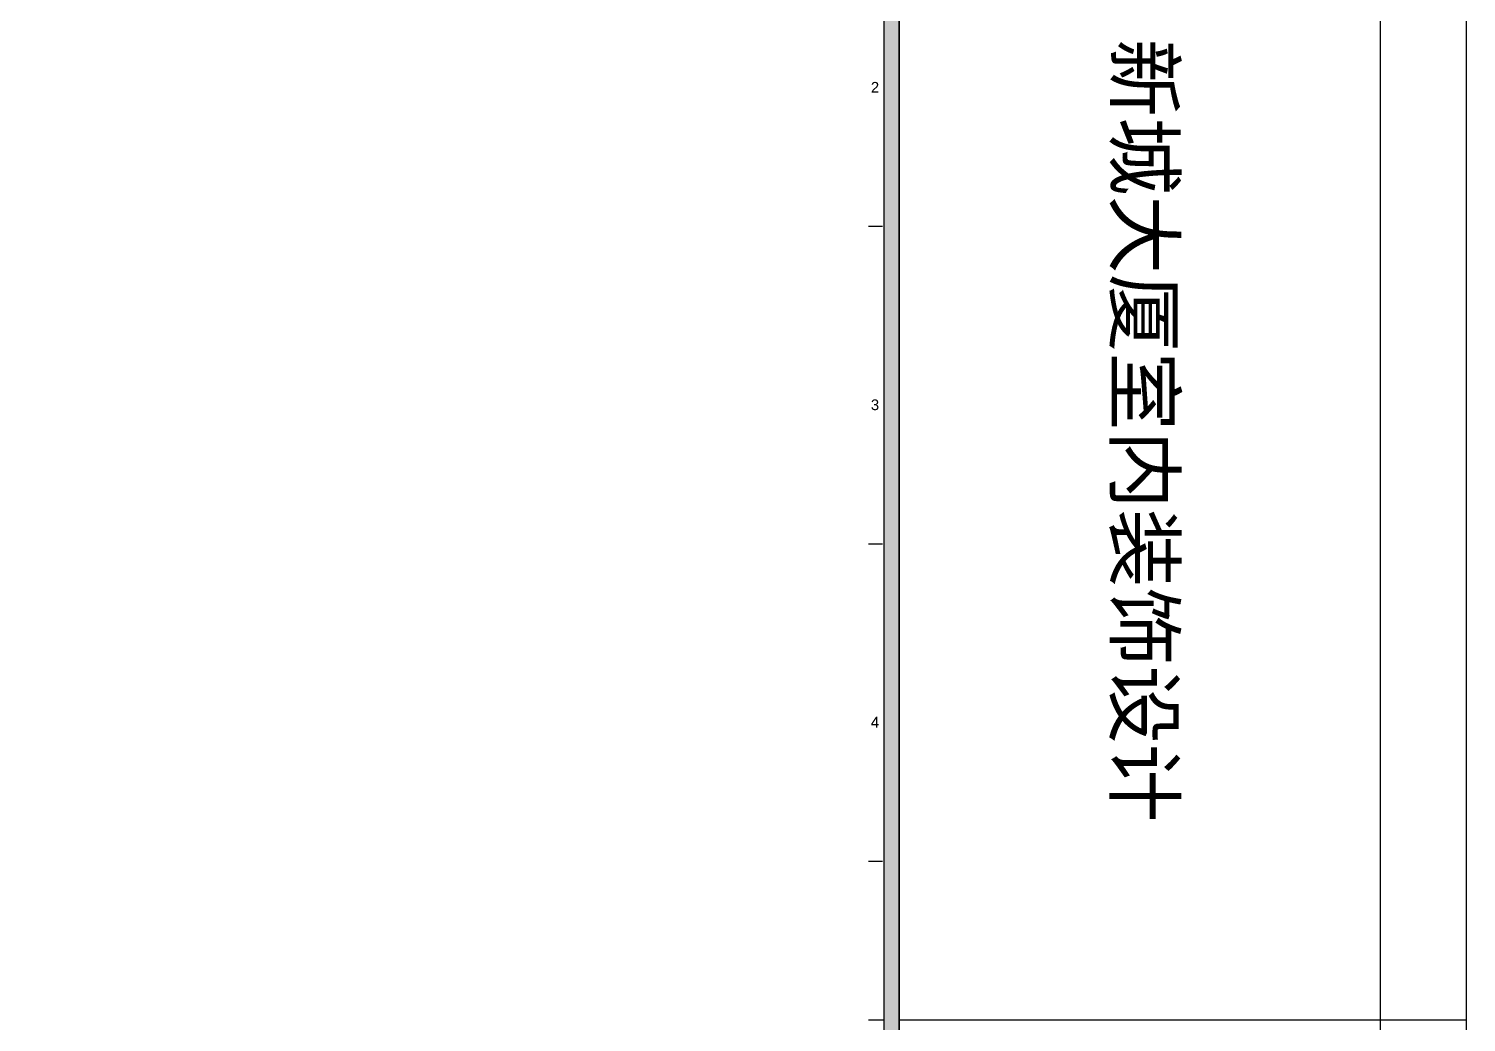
# Model space of a CAD drawing. Extents: x 989821 to 1049221, y -66907 to -24907.
# Drawn here: x 1029212 to 1049221, y -45939 to -32102 of the extents above; entities that cross this region are included whole.
import ezdxf

# ---------------------------------------------------------------- set-up
doc = ezdxf.new("R2010")
doc.units = 0
doc.header["$LTSCALE"] = 1000
doc.header["$MEASUREMENT"] = 0
doc.layers.get('0').update_dxf_attribs({"linetype": 'CONTINUOUS'})
doc.styles.add('ht-l', font='simhei.ttf')
doc.styles.add('WMF-Arial0', font='arial.ttf')

msp = doc.modelspace()

# ---------------------------------------------------------------- hatches: boundary and pattern name
at = {"ltscale": 70}
msp.add_hatch(color=4, dxfattribs=at).paths.add_polyline_path([(1041330, -66907), (1041330, -26382), (1041113, -26382), (1041113, -66907)])

# ---------------------------------------------------------------- linework, layer by layer
at = {"color": 4}
msp.add_lwpolyline([(989821, -24907), (1049221, -24907), (1049221, -66907), (989821, -66907)], close=True, dxfattribs=at)
for points in [[(1041330, -66907), (1041330, -26382), (1041113, -26382), (1041113, -66907), (1041330, -66907)], [(1041330, -65463), (1048028, -65463), (1048028, -26382), (1041330, -26382), (1041330, -65463), (1041330, -65463)], [(1040900, -34853), (1041098, -34853)], [(1040900, -39274), (1041098, -39274)], [(1040900, -43696), (1041098, -43696)], [(1040900, -45907), (1041113, -45907)], [(1041330, -45907), (1049221, -45907)]]:
    msp.add_lwpolyline(points, dxfattribs=at)

# ---------------------------------------------------------------- texts
at = {"color": 4, "style": 'ht-l'}
msp.add_text('新城大厦室内装饰设计', height=800, rotation=270, dxfattribs=at).set_placement((1044342, -32241, -4))
at = {"color": 4, "style": 'WMF-Arial0'}
for s, p in [('2', (1040934, -32992)), ('3', (1040934, -37414)), ('4', (1040934, -41832)), ('4', (1040934, -41836))]:
    msp.add_text(s, height=149, dxfattribs=at).set_placement(p)

doc.saveas('drawing.dxf')
